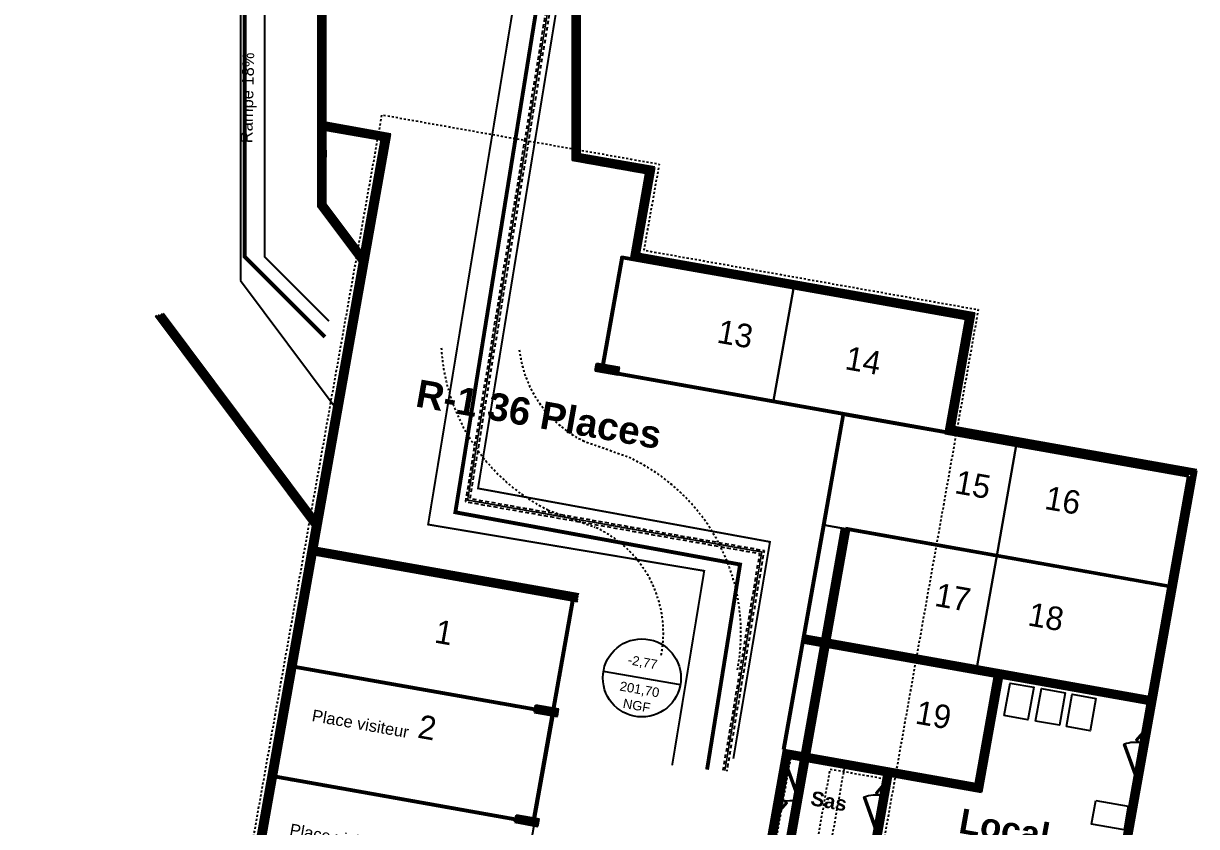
# Model space of a CAD drawing. Header units: centimetres. Extents: x 2097 to 16812, y -3973 to 8191.
# Drawn here: x 10498 to 13520, y -537 to 1532 of the extents above; entities that cross this region are included whole.
import ezdxf

# ---------------------------------------------------------------- set-up
doc = ezdxf.new("R2010")
doc.units = ezdxf.units.CM
doc.linetypes.add('prlm_ef', pattern=[0.165, 0.1, -0.065])
doc.linetypes.add('VW-01', pattern=[0.41656, 0.20828, -0.20828])
for name, color, linetype in [('B GÈnÈral_Hatch', 252, 'Continuous'), ('B Général', 252, 'Continuous'), ('prlm-EAU-EF', 161, 'Continuous'), ('prlm-ELEC-BT', 63, 'Continuous'), ('prlm-MOD', 64, 'Continuous'), ('prlm-TELECOM', 30, 'Continuous')]:
    doc.layers.add(name, color=color, linetype=linetype)
doc.styles.add('Futura Book', font='')
doc.styles.add('Geneva', font='arial.ttf')
doc.styles.add('Geneva (bold)', font='arialbd.ttf')
doc.styles.add('Helvetica', font='arial.ttf')
doc.styles.add('Helvetica (bold)', font='arialbd.ttf')
doc.styles.get('Futura Book').set_extended_font_data('Futura Book')
pattern_1 = [(45, (0, 0), (2.4253472, -2.6458333), [])]

# ---------------------------------------------------------------- blocks, each defined once
blk = doc.blocks.new('Groupe-4-1')
at = {"layer": 'B Général', "linetype": 'Continuous'}
blk.add_line((12190.5, -171.4), (11992.5, -137.3), dxfattribs=at)
blk.add_circle((12091.5, -153.9), 100.5, dxfattribs=at)
at = {"layer": 'B Général', "char_height": 24.06, "attachment_point": 2, "rotation": 349.9238, "line_spacing_factor": 1.05726, "style": 'Geneva'}
for s, insert in [('-2,77\\P', (12095.6, -101.3)), ('\\P201,70 \\PNGF\\P', (12095.1, -129.7))]:
    blk.add_mtext(s, dxfattribs=dict(at, insert=insert))
blk = doc.blocks.new('Groupe-5-1')
at = {"layer": 'B Général', "linetype": 'VW-01', "ltscale": 25.4}
for p, q in [((11939.2, 457.4), (12053.5, 416.6)), ((11849.5, 278.7), (11970.8, 234.5))]:
    blk.add_line(p, q, dxfattribs=at)
for centre, radius, start, end in [((12073.7, 725.6), 500, 183.3525, 243.3575), ((12073.7, 725.6), 300, 186.5002, 243.3575), ((11846.7, -38.7), 500, 349.1575, 65.5737), ((11846.7, -38.7), 300, 349.1575, 65.5737)]:
    blk.add_arc(centre, radius, start, end, dxfattribs=at)
blk = doc.blocks.new('Groupe-13-1')
at = {"layer": 'B Général', "flags": 128}
for points in [[(12456.2, -369.8), (12466, -371.6), (12465, -377.5), (12461.1, -376.8), (12460.8, -378.3), (12454.9, -377.2)], [(12465, -377.5), (12496.7, -464.9), (12493.9, -466), (12462.2, -378.5)], [(12440.3, -501.6), (12463.1, -474.5), (12465.4, -476.4), (12442.6, -503.5)], [(12431.7, -507.7), (12441.5, -509.4), (12442.6, -503.5), (12438.6, -502.8), (12438.9, -501.3), (12433, -500.3)]]:
    blk.add_lwpolyline(points, close=True, dxfattribs=at)
at = {"layer": 'B Général'}
for centre, radius, start, end in [((12467.3, -387.3), 83, 257.3965, 289.9187), ((12443.5, -499.8), 32, 49.9187, 79.9187)]:
    blk.add_arc(centre, radius, start, end, dxfattribs=at)
blk = doc.blocks.new('Groupe-14-1')
at = {"layer": 'B Général', "flags": 128}
for points in [[(12719.2, -424.7), (12696.4, -451.9), (12694.1, -449.9), (12716.9, -422.8)], [(12727.8, -418.6), (12718, -416.9), (12716.9, -422.8), (12720.9, -423.5), (12720.6, -425), (12726.5, -426)], [(12694.5, -548.8), (12662.8, -461.4), (12665.7, -460.4), (12697.4, -547.8)], [(12703.3, -556.5), (12693.5, -554.7), (12694.5, -548.8), (12698.5, -549.5), (12698.7, -548), (12704.6, -549.1)]]:
    blk.add_lwpolyline(points, close=True, dxfattribs=at)
at = {"layer": 'B Général'}
for centre, radius, start, end in [((12716, -426.5), 32, 229.9187, 259.9187), ((12692.3, -539), 83, 77.3965, 109.9187)]:
    blk.add_arc(centre, radius, start, end, dxfattribs=at)
blk = doc.blocks.new('Groupe-23-1')
at = {"layer": 'B Général', "linetype": 'Continuous', "flags": 128}
for points in [[(12612.9, 523.2), (13056, 444.5), (13005.6, 160.9), (12562.5, 239.7)], [(13056, 444.5), (13499, 365.7), (13448.6, 82.1), (13005.6, 160.9)]]:
    blk.add_lwpolyline(points, close=True, dxfattribs=at)
blk = doc.blocks.new('Groupe-24-1')
at = {"layer": 'B Général', "linetype": 'Continuous', "flags": 128}
for points in [[(12038.9, 928), (12482, 849.2), (12429.8, 555.8), (11986.7, 634.6)], [(12482, 849.2), (12925, 770.4), (12872.9, 477), (12429.8, 555.8)]]:
    blk.add_lwpolyline(points, close=True, dxfattribs=at)
blk = doc.blocks.new('Groupe-25-1')
at = {"layer": 'B Général', "linetype": 'Continuous', "flags": 128}
for points in [[(12562.5, 239.7), (13005.6, 160.9), (12953.4, -132.5), (12510.3, -53.7)], [(13005.6, 160.9), (13448.6, 82.1), (13396.5, -211.3), (12953.4, -132.5)]]:
    blk.add_lwpolyline(points, close=True, dxfattribs=at)
blk = doc.blocks.new('Groupe-28-1')
at = {"layer": 'B Général', "flags": 128}
for points in [[(13389.4, -288.6), (13366.6, -315.8), (13364.3, -313.8), (13387.1, -286.7)], [(13398, -282.6), (13388.2, -280.8), (13387.1, -286.7), (13391.1, -287.4), (13390.8, -288.9), (13396.7, -289.9)], [(13364.7, -412.7), (13333, -325.3), (13335.9, -324.3), (13367.5, -411.7)], [(13373.5, -420.4), (13363.7, -418.6), (13364.7, -412.7), (13368.7, -413.4), (13368.9, -412), (13374.8, -413)]]:
    blk.add_lwpolyline(points, close=True, dxfattribs=at)
at = {"layer": 'B Général'}
for centre, radius, start, end in [((13362.4, -402.9), 83, 77.3965, 109.9187), ((13386.2, -290.4), 32, 229.9187, 259.9187)]:
    blk.add_arc(centre, radius, start, end, dxfattribs=at)
blk = doc.blocks.new('Groupe-109-1')
at = {"layer": 'B GÈnÈral_Hatch', "linetype": 'Continuous'}
h = blk.add_hatch(dxfattribs=at)
h.set_pattern_fill('50_BETON', color=256, style=0, pattern_type=2)
h.set_pattern_definition(pattern_1)
h.paths.add_polyline_path([(11912.4, 1179.1), (11932.4, 1195.9), (11932.4, 2324.5), (11912.4, 2324.5)])
h = blk.add_hatch(dxfattribs=at)
h.set_pattern_fill('50_BETON', color=256, style=0, pattern_type=2)
h.set_pattern_definition(pattern_1)
h.paths.add_polyline_path([(11257.3, 1058.8), (11277.3, 1065.4), (11277.3, 1809.7), (11257.3, 1809.7)])
h = blk.add_hatch(dxfattribs=at)
h.set_pattern_fill('50_BETON', color=256, style=0, pattern_type=2)
h.set_pattern_definition(pattern_1)
h.paths.add_polyline_path([(11277.3, 1276.7), (11277.3, 1258.4), (11420.8, 1232.9), (11443.6, 1247.1)])
h = blk.add_hatch(dxfattribs=at)
h.set_pattern_fill('50_BETON', color=256, style=0, pattern_type=2)
h.set_pattern_definition(pattern_1)
h.paths.add_polyline_path([(10601.2, -3376.9), (10624.4, -3360.8), (11443.6, 1247.1), (11420.8, 1232.9)])
h = blk.add_hatch(dxfattribs=at)
h.set_pattern_fill('50_BETON', color=256, style=0, pattern_type=2)
h.set_pattern_definition(pattern_1)
h.paths.add_polyline_path([(12102, 1145.4), (12125.2, 1161.6), (11932.4, 1195.9), (11912.4, 1179.1)])
h = blk.add_hatch(dxfattribs=at)
h.set_pattern_fill('50_BETON', color=256, style=0, pattern_type=2)
h.set_pattern_definition(pattern_1)
h.paths.add_polyline_path([(12062.6, 923.8), (12085.7, 939.9), (12125.2, 1161.6), (12102, 1145.4)])
h = blk.add_hatch(dxfattribs=at)
h.set_pattern_fill('50_BETON', color=256, style=0, pattern_type=2)
h.set_pattern_definition(pattern_1)
h.paths.add_polyline_path([(11277.7, 1067.4), (11257.7, 1060.7), (11364.7, 917.6), (11369.5, 944.6)])
h = blk.add_hatch(dxfattribs=at)
h.set_pattern_fill('50_BETON', color=256, style=0, pattern_type=2)
h.set_pattern_definition(pattern_1)
h.paths.add_polyline_path([(12085.7, 939.9), (12062.6, 923.8), (12925, 770.4), (12948.2, 786.6)])
h = blk.add_hatch(dxfattribs=at)
h.set_pattern_fill('50_BETON', color=256, style=0, pattern_type=2)
h.set_pattern_definition(pattern_1)
h.paths.add_polyline_path([(11989.1, 653.4), (11994, 652.6), (12042.9, 927.3), (12038.8, 933.1)])
h = blk.add_hatch(dxfattribs=at)
h.set_pattern_fill('50_BETON', color=256, style=0, pattern_type=2)
h.set_pattern_definition(pattern_1)
h.paths.add_polyline_path([(12038.8, 933.1), (12042.9, 927.3), (12062.6, 923.8), (12063.4, 928.8)])
h = blk.add_hatch(dxfattribs=at)
h.set_pattern_fill('50_BETON', color=256, style=0, pattern_type=2)
h.set_pattern_definition(pattern_1)
h.paths.add_polyline_path([(10858.1, 785.8), (10838.1, 779.2), (11247.7, 231.2), (11252.5, 258.2)])
h = blk.add_hatch(dxfattribs=at)
h.set_pattern_fill('50_BETON', color=256, style=0, pattern_type=2)
h.set_pattern_definition(pattern_1)
h.paths.add_polyline_path([(12948.2, 786.6), (12925, 770.4), (12872.9, 477), (12896, 493.2)])
h = blk.add_hatch(dxfattribs=at)
h.set_pattern_fill('50_BETON', color=256, style=0, pattern_type=2)
h.set_pattern_definition(pattern_1)
h.paths.add_polyline_path([(11974.3, 656.1), (11971.2, 638.3), (12030.3, 627.8), (12033.4, 645.6)])
h = blk.add_hatch(dxfattribs=at)
h.set_pattern_fill('50_BETON', color=256, style=0, pattern_type=2)
h.set_pattern_definition(pattern_1)
h.paths.add_polyline_path([(12872.9, 477), (12873.7, 481.9), (12031, 631.8), (12030.1, 626.8)])
h = blk.add_hatch(dxfattribs=at)
h.set_pattern_fill('50_BETON', color=256, style=0, pattern_type=2)
h.set_pattern_definition(pattern_1)
h.paths.add_polyline_path([(12454.8, -337.4), (12459.8, -338.3), (12612.9, 523.2), (12608, 524.1)])
h = blk.add_hatch(dxfattribs=at)
h.set_pattern_fill('50_BETON', color=256, style=0, pattern_type=2)
h.set_pattern_definition(pattern_1)
h.paths.add_polyline_path([(12896, 493.2), (12872.9, 477), (13499, 365.7), (13520.3, 382.2)])
h = blk.add_hatch(dxfattribs=at)
h.set_pattern_fill('50_BETON', color=256, style=0, pattern_type=2)
h.set_pattern_definition(pattern_1)
h.paths.add_polyline_path([(12731.7, -3950.3), (12745.9, -3973.2), (13519.9, 380.3), (13498.7, 363.7)])
h = blk.add_hatch(dxfattribs=at)
h.set_pattern_fill('50_BETON', color=256, style=0, pattern_type=2)
h.set_pattern_definition(pattern_1)
h.paths.add_polyline_path([(12290.8, -1545.4), (12310.5, -1548.9), (12626.5, 228.3), (12606.8, 231.8)])
h = blk.add_hatch(dxfattribs=at)
h.set_pattern_fill('50_BETON', color=256, style=0, pattern_type=2)
h.set_pattern_definition(pattern_1)
h.paths.add_polyline_path([(13448.2, 79.7), (13449.1, 84.6), (12617.1, 232.5), (12616.2, 227.6)])
h = blk.add_hatch(dxfattribs=at)
h.set_pattern_fill('50_BETON', color=256, style=0, pattern_type=2)
h.set_pattern_definition(pattern_1)
h.paths.add_polyline_path([(11926, 42.8), (11929.2, 60.6), (11254, 180.6), (11250.8, 162.9)])
h = blk.add_hatch(dxfattribs=at)
h.set_pattern_fill('50_BETON', color=256, style=0, pattern_type=2)
h.set_pattern_definition(pattern_1)
h.paths.add_polyline_path([(11811.8, -515), (11816.8, -515.9), (11916.4, 44.4), (11911.4, 45.2)])
h = blk.add_hatch(dxfattribs=at)
h.set_pattern_fill('50_BETON', color=256, style=0, pattern_type=2)
h.set_pattern_definition(pattern_1)
h.paths.add_polyline_path([(12511.9, -44.9), (12508.8, -62.6), (13394.9, -220.1), (13398, -202.4)])
h = blk.add_hatch(dxfattribs=at)
h.set_pattern_fill('50_BETON', color=256, style=0, pattern_type=2)
h.set_pattern_definition(pattern_1)
h.paths.add_polyline_path([(11815.4, -237.9), (11816.3, -233), (11199.9, -123.4), (11199.1, -128.4)])
h = blk.add_hatch(dxfattribs=at)
h.set_pattern_fill('50_BETON', color=256, style=0, pattern_type=2)
h.set_pattern_definition(pattern_1)
h.paths.add_polyline_path([(12951.9, -426.8), (12966.4, -447.6), (13018.4, -155.2), (13000.7, -152.1)])
h = blk.add_hatch(dxfattribs=at)
h.set_pattern_fill('50_BETON', color=256, style=0, pattern_type=2)
h.set_pattern_definition(pattern_1)
h.paths.add_polyline_path([(11817.8, -224.1), (11814.7, -241.9), (11873.8, -252.4), (11876.9, -234.6)])
h = blk.add_hatch(dxfattribs=at)
h.set_pattern_fill('50_BETON', color=256, style=0, pattern_type=2)
h.set_pattern_definition(pattern_1)
h.paths.add_polyline_path([(12412.1, -594.9), (12429.8, -598), (12472.2, -359.8), (12457.6, -338.9)])
h = blk.add_hatch(dxfattribs=at)
h.set_pattern_fill('50_BETON', color=256, style=0, pattern_type=2)
h.set_pattern_definition(pattern_1)
h.paths.add_polyline_path([(12457.6, -338.9), (12472.2, -359.8), (12966.4, -447.6), (12951.9, -426.8)])
h = blk.add_hatch(dxfattribs=at)
h.set_pattern_fill('50_BETON', color=256, style=0, pattern_type=2)
h.set_pattern_definition(pattern_1)
h.paths.add_polyline_path([(11765.1, -521.1), (11765.9, -516.1), (11149.6, -406.6), (11148.7, -411.5)])
h = blk.add_hatch(dxfattribs=at)
h.set_pattern_fill('50_BETON', color=256, style=0, pattern_type=2)
h.set_pattern_definition(pattern_1)
h.paths.add_polyline_path([(12674, -641.4), (12691.7, -644.6), (12735.7, -397.2), (12718, -394)])
h = blk.add_hatch(dxfattribs=at)
h.set_pattern_fill('50_BETON', color=256, style=0, pattern_type=2)
h.set_pattern_definition(pattern_1)
h.paths.add_polyline_path([(11767.5, -507.3), (11764.4, -525), (11823.4, -535.5), (11826.6, -517.8)])
at = {"layer": 'B Général', "linetype": 'Continuous'}
for p, q in [((11912.4, 1179.1), (11912.4, 2324.5)), ((11912.4, 1179.1), (11912.4, 2324.5)), ((11932.4, 1195.9), (11932.4, 2324.5)), ((11932.4, 1195.9), (11932.4, 2324.5)), ((11057.5, 1809.7), (11057.5, 869.7)), ((11257.3, 1058.8), (11257.3, 1809.7)), ((11257.3, 1058.8), (11257.3, 1809.7)), ((11277.3, 1065.4), (11277.3, 1809.7)), ((11277.3, 1286.2), (11277.3, 1809.7)), ((11057.5, 1776.3), (11057.5, 921.3)), ((11277.3, 1277.7), (11277.3, 1265.9)), ((11277.3, 1276.7), (11443.6, 1247.1)), ((11277.3, 1276.7), (11277.3, 1257.4)), ((10624.4, -3360.8), (11443.6, 1247.1)), ((11254, 180.6), (11443.6, 1247.1)), ((11277.3, 1258.4), (11420.8, 1232.9)), ((11277.3, 1232.8), (11277.3, 1258.4)), ((10601.2, -3376.9), (11420.8, 1232.9)), ((11277.3, 1206.2), (11277.3, 1212.5)), ((11369.5, 944.6), (11420.8, 1232.9)), ((11277.3, 1206), (11277.3, 1187.9)), ((11277.3, 1065.4), (11277.3, 1187.7)), ((12102, 1145.4), (11912.4, 1179.1)), ((12102, 1145.4), (11912.4, 1179.1)), ((12125.2, 1161.6), (11932.4, 1195.9)), ((12125.2, 1161.6), (11932.4, 1195.9)), ((12085.7, 939.9), (12125.2, 1161.6)), ((12085.7, 939.9), (12125.2, 1161.6)), ((12062.6, 923.8), (12102, 1145.4)), ((12062.6, 923.8), (12102, 1145.4)), ((11257.7, 1060.7), (11364.7, 917.6)), ((11257.7, 1060.7), (11364.7, 917.6)), ((11277.7, 1067.4), (11369.5, 944.6)), ((11277.7, 1067.4), (11369.5, 944.6)), ((12085.7, 939.9), (12948.2, 786.6)), ((12085.7, 939.9), (12948.2, 786.6)), ((10601.2, -3376.9), (11364.7, 917.6)), ((11989.1, 653.4), (12038.8, 933.1)), ((11994, 652.6), (12042.9, 927.3)), ((12038.8, 933.1), (12063.4, 928.8)), ((12042.9, 927.3), (12062.6, 923.8)), ((12062.6, 923.8), (12063.4, 928.8)), ((12062.6, 923.8), (12925, 770.4)), ((12062.6, 923.8), (12925, 770.4)), ((12248.4, 890.7), (12251.9, 910.4)), ((11057.5, 869.7), (11298.8, 546.9)), ((10858.1, 785.8), (11252.5, 258.2)), ((10858.1, 785.8), (11252.5, 258.2)), ((12948.2, 786.6), (12896, 493.2)), ((12948.2, 786.6), (12896, 493.2)), ((10838.1, 779.2), (11247.7, 231.2)), ((10838.1, 779.2), (11247.7, 231.2)), ((12925, 770.4), (12872.9, 477)), ((12925, 770.4), (12872.9, 477)), ((11971.2, 638.3), (11974.3, 656.1)), ((11971.2, 638.3), (12030.3, 627.8)), ((11974.3, 656.1), (12033.4, 645.6)), ((11994, 652.6), (11989.1, 653.4)), ((12030.3, 627.8), (12033.4, 645.6)), ((12031, 631.8), (12030.1, 626.8)), ((12872.9, 477), (12030.1, 626.8)), ((12873.7, 481.9), (12031, 631.8)), ((12454.8, -337.4), (12608, 524.1)), ((12459.8, -338.3), (12612.9, 523.2)), ((12612.9, 523.2), (12608, 524.1)), ((12896, 493.2), (13520.3, 382.2)), ((12873.7, 481.9), (12872.9, 477)), ((12872.9, 477), (13499, 365.7)), ((12956.3, 462.2), (12959.8, 481.9)), ((12290.8, -1545.4), (12606.8, 231.8)), ((12290.8, -1545.4), (12606.8, 231.8)), ((12310.5, -1548.9), (12626.5, 228.3)), ((12310.5, -1548.9), (12626.5, 228.3)), ((12626.5, 228.3), (12606.8, 231.8)), ((12617.1, 232.5), (12616.2, 227.6)), ((13448.2, 79.7), (12616.2, 227.6)), ((13449.1, 84.6), (12617.1, 232.5)), ((11129.4, -520.4), (11250.8, 162.9)), ((13449.1, 84.6), (13448.2, 79.7)), ((11811.8, -515), (11911.4, 45.2)), ((11816.8, -515.9), (11916.4, 44.4)), ((11916.4, 44.4), (11911.4, 45.2)), ((11199.9, -123.4), (11199.1, -128.4)), ((11815.4, -237.9), (11199.1, -128.4)), ((11816.3, -233), (11199.9, -123.4)), ((12999.2, -160.5), (12953.5, -417.6)), ((11814.7, -241.9), (11817.8, -224.1)), ((11816.3, -233), (11815.4, -237.9)), ((11817.8, -224.1), (11876.9, -234.6)), ((11873.8, -252.4), (11876.9, -234.6)), ((11814.7, -241.9), (11873.8, -252.4)), ((12412.1, -594.9), (12457.6, -338.9)), ((12429.8, -598), (12472.2, -359.8)), ((12459.8, -338.3), (12454.8, -337.4)), ((11149.6, -406.6), (11148.7, -411.5)), ((11765.1, -521.1), (11148.7, -411.5)), ((11765.9, -516.1), (11149.6, -406.6)), ((12674, -641.4), (12718, -394)), ((12691.7, -644.6), (12735.7, -397.2)), ((11764.4, -525), (11767.5, -507.3)), ((11767.5, -507.3), (11826.6, -517.8)), ((11764.4, -525), (11823.4, -535.5)), ((11765.9, -516.1), (11765.1, -521.1)), ((11816.8, -515.9), (11811.8, -515)), ((11823.4, -535.5), (11826.6, -517.8))]:
    blk.add_line(p, q, dxfattribs=at)
at = {"layer": 'B Général', "linetype": 'Continuous', "lineweight": 35}
for p, q in [((11277.3, 1276.7), (11443.6, 1247.1)), ((11277.3, 1258.4), (11420.8, 1232.9)), ((11971.2, 638.3), (12030.3, 627.8)), ((11974.3, 656.1), (12033.4, 645.6)), ((12896, 493.2), (13520.3, 382.2)), ((12872.9, 477), (13499, 365.7)), ((12731.7, -3950.3), (13498.7, 363.7)), ((12745.9, -3973.2), (13519.9, 380.3)), ((11926, 42.8), (11250.8, 162.9)), ((11929.2, 60.6), (11254, 180.6)), ((12511.9, -44.9), (13398, -202.4)), ((12508.8, -62.6), (13394.9, -220.1)), ((12951.9, -426.8), (13000.7, -152.1)), ((12966.4, -447.6), (13018.4, -155.2)), ((11817.8, -224.1), (11876.9, -234.6)), ((11814.7, -241.9), (11873.8, -252.4)), ((12412.1, -594.9), (12457.6, -338.9)), ((12429.8, -598), (12472.2, -359.8)), ((12457.6, -338.9), (12951.9, -426.8)), ((12472.2, -359.8), (12966.4, -447.6)), ((12674, -641.4), (12718, -394)), ((12691.7, -644.6), (12735.7, -397.2)), ((11767.5, -507.3), (11826.6, -517.8)), ((11764.4, -525), (11823.4, -535.5))]:
    blk.add_line(p, q, dxfattribs=at)
at = {"layer": 'B Général', "linetype": 'Continuous', "lineweight": 18}
for p, q in [((11989.1, 653.4), (12038.8, 933.1)), ((11994, 652.6), (12042.9, 927.3)), ((12038.8, 933.1), (12063.4, 928.8)), ((12042.9, 927.3), (12062.6, 923.8)), ((12872.9, 477), (12030.1, 626.8)), ((12873.7, 481.9), (12031, 631.8)), ((12454.8, -337.4), (12608, 524.1)), ((12459.8, -338.3), (12612.9, 523.2)), ((13448.2, 79.7), (12616.2, 227.6)), ((13449.1, 84.6), (12617.1, 232.5)), ((11811.8, -515), (11911.4, 45.2)), ((11816.8, -515.9), (11916.4, 44.4)), ((11815.4, -237.9), (11199.1, -128.4)), ((11816.3, -233), (11199.9, -123.4)), ((11765.1, -521.1), (11148.7, -411.5)), ((11765.9, -516.1), (11149.6, -406.6))]:
    blk.add_line(p, q, dxfattribs=at)
at = {"layer": 'B Général', "linetype": 'Continuous', "lineweight": 25}
for p, q in [((13294.9, -782.3), (13498.7, 363.7)), ((13393.8, -328.9), (13519.9, 380.3)), ((11926, 42.8), (11250.8, 162.9)), ((11929.2, 60.6), (11254, 180.6)), ((12511.9, -44.9), (13398, -202.4)), ((12508.8, -62.6), (13001.1, -150.1)), ((12951.9, -426.8), (13000.7, -152.1)), ((12966.4, -447.6), (13018.4, -155.2)), ((13018.8, -153.3), (13394.9, -220.1)), ((12457.6, -338.9), (12951.9, -426.8)), ((12472.2, -359.8), (12716.4, -403.2)), ((13084, -2071.8), (13387.5, -364.4)), ((12734.1, -406.3), (12716.4, -403.2)), ((12734.1, -406.3), (12716.4, -403.2)), ((12734.1, -406.3), (12966.4, -447.6))]:
    blk.add_line(p, q, dxfattribs=at)
at = {"layer": 'B Général', "linetype": 'VW-01', "ltscale": 25.4, "flags": 128}
for points in [[(11010.8, -1015.6), (11238, -1056), (11293.3, -745.4), (11066.1, -705), (11422, 1296.8), (12135.8, 1169.9), (12096.4, 948.2), (12957.8, 795), (12128.2, -3871.5), (11404.3, -3742.8), (11441.3, -3534.6), (10589.9, -3383.2)], [(12476, -354.6), (12613.8, -379.1), (12575.3, -595.7), (12437.4, -571.2)], [(12576.7, -388.7), (12714.6, -413.2), (12676.1, -629.8), (12538.2, -605.3)]]:
    blk.add_lwpolyline(points, close=True, dxfattribs=at)
at = {"layer": 'B Général', "linetype": 'Continuous', "flags": 128}
for points in [[(11199.9, -123.4), (11865.5, -241.8), (11815.2, -524.9), (11149.6, -406.6)], [(13025.1, -250.8), (13040, -167.2), (13101, -178), (13086.1, -261.7)], [(13105.8, -265.2), (13120.7, -181.5), (13181.7, -192.4), (13166.9, -276)], [(13185.2, -279.3), (13200.1, -195.6), (13261.1, -206.5), (13246.3, -290.2)], [(11149.6, -406.6), (11815.2, -524.9), (11769.6, -781.3), (11104, -663)], [(13260.6, -469.7), (13344.3, -484.6), (13333.5, -545.6), (13249.8, -530.7)]]:
    blk.add_lwpolyline(points, close=True, dxfattribs=at)
at = {"layer": 'B Général'}
for name in ['Groupe-24-1', 'Groupe-5-1', 'Groupe-23-1', 'Groupe-25-1', 'Groupe-4-1', 'Groupe-28-1', 'Groupe-13-1', 'Groupe-14-1']:
    blk.add_blockref(name, (0, 0), dxfattribs=at)
for s, insert, char_height, attachment_point, rotation, line_spacing_factor, style in [('Rampe 18%', (11057.6, 1224.2), 30.39, 1, 88.7896, 0.830883, 'Helvetica'), ('13', (12293, 770.1), 60.61, 1, 349.9187, 0.959385, 'Futura Book'), ('14', (12622.8, 701.6), 60.61, 1, 349.9187, 0.959385, 'Futura Book'), ('15', (12905.3, 382.2), 60.61, 1, 349.9187, 0.959385, 'Futura Book'), ('16', (13137.1, 341.6), 60.61, 1, 349.9187, 0.959385, 'Futura Book'), ('17', (12853.7, 91.7), 60.61, 1, 349.9187, 0.959385, 'Futura Book'), ('18', (13093.6, 41.5), 60.61, 1, 349.9187, 0.959385, 'Futura Book'), ('1', (11565.2, -2.7), 60.6, 1, 349.9187, 0.959385, 'Futura Book'), ('Place visiteur', (11244.9, -234.8), 30.386, 1, 349.9187, 0.830883, 'Helvetica'), ('19', (12803.7, -211.3), 60.61, 1, 349.9187, 0.959385, 'Futura Book'), ('2', (11521.7, -247.8), 60.6, 1, 349.9187, 0.959385, 'Futura Book'), ('Sas', (12573.1, -471.4), 37.43, 5, 349.9187, 1.05726, 'Geneva (bold)'), ('Local\\Ppoubelles\\P{\\H0.75x;44,60m2}', (13006.4, -650.3), 64.161, 5, 349.9187, 1.05726, 'Geneva (bold)'), ('Place visiteur', (11187.6, -528.8), 30.386, 1, 349.9187, 0.830883, 'Helvetica')]:
    blk.add_mtext(s, dxfattribs=dict(at, insert=insert, char_height=char_height, attachment_point=attachment_point, rotation=rotation, line_spacing_factor=line_spacing_factor, style=style))
at = {"layer": 'B Général', "insert": (11517.7, 615.7), "char_height": 70.9, "width": 1017.377, "attachment_point": 1, "rotation": 350.0497, "line_spacing_factor": 0.830883, "style": 'Helvetica (bold)'}
blk.add_mtext('R-1 36 Places', dxfattribs=at)

msp = doc.modelspace()

# ---------------------------------------------------------------- linework, layer by layer
at = {"layer": 'prlm-EAU-EF', "color": 1, "linetype": 'prlm_ef', "ltscale": 100, "const_width": 4, "flags": 128}
msp.add_lwpolyline([(7096.338, 3799.236), (7096.338, 3849.772), (7096.338, 4051.745), (11381.543, 4051.745), (11381.543, 1665.269), (11865.514, 1665.269), (11642.532, 304.312), (12400.418, 170.625), (12305.129, -393.052)], dxfattribs=at)
at = {"layer": 'prlm-EAU-EF', "linetype": 'prlm_ef', "ltscale": 300, "const_width": 5, "flags": 128}
msp.add_lwpolyline([(11892.284, 1695.348), (11669.303, 334.392), (12421.431, 196.643), (12326.969, -362.139)], dxfattribs=at)
at = {"layer": 'prlm-ELEC-BT', "linetype": 'prlm_ef', "ltscale": 100, "const_width": 10, "flags": 128}
for points in [[(9505.92, 3789.7), (9505.92, 3922.693), (11366.563, 3922.693), (11366.563, 1632.737), (11829.883, 1632.737), (11610.933, 272.844), (12344.361, 138.305), (12259.354, -390.19)], [(11366.563, 2097.768), (11067.975, 2097.768), (11067.975, 931.587), (11275.025, 724.537)]]:
    msp.add_lwpolyline(points, dxfattribs=at)
at = {"layer": 'prlm-MOD', "linetype": 'prlm_ef', "ltscale": 100, "flags": 128}
for points in [[(7091.338, 3799.236), (7091.338, 3849.772), (7091.338, 4056.745), (11386.543, 4056.745), (11386.543, 1670.269), (11871.4, 1670.269), (11648.265, 308.378), (12406.175, 174.687), (12310.059, -393.885)], [(7101.338, 3799.236), (7101.338, 3849.772), (7101.338, 4046.745), (11376.543, 4046.745), (11376.543, 1660.269), (11859.628, 1660.269), (11636.799, 300.247), (12394.66, 166.564), (12300.198, -392.218)]]:
    msp.add_lwpolyline(points, dxfattribs=at)
at = {"layer": 'prlm-TELECOM', "linetype": 'prlm_ef', "ltscale": 300, "const_width": 5, "flags": 128}
for points in [[(9565.745, 3789.7), (9565.745, 3880.287), (11334.127, 3880.287), (11334.127, 1608.027), (11765.589, 1608.027), (11540.746, 241.322), (12252.04, 121.887), (12169.373, -379.392)], [(11320.064, 2041.507), (11119.887, 2041.507), (11119.887, 930.795), (11285.3, 765.382)]]:
    msp.add_lwpolyline(points, dxfattribs=at)

# ---------------------------------------------------------------- block references
at = {"layer": 'B Général'}
msp.add_blockref('Groupe-109-1', (0, 0), dxfattribs=at)

doc.saveas('drawing.dxf')
